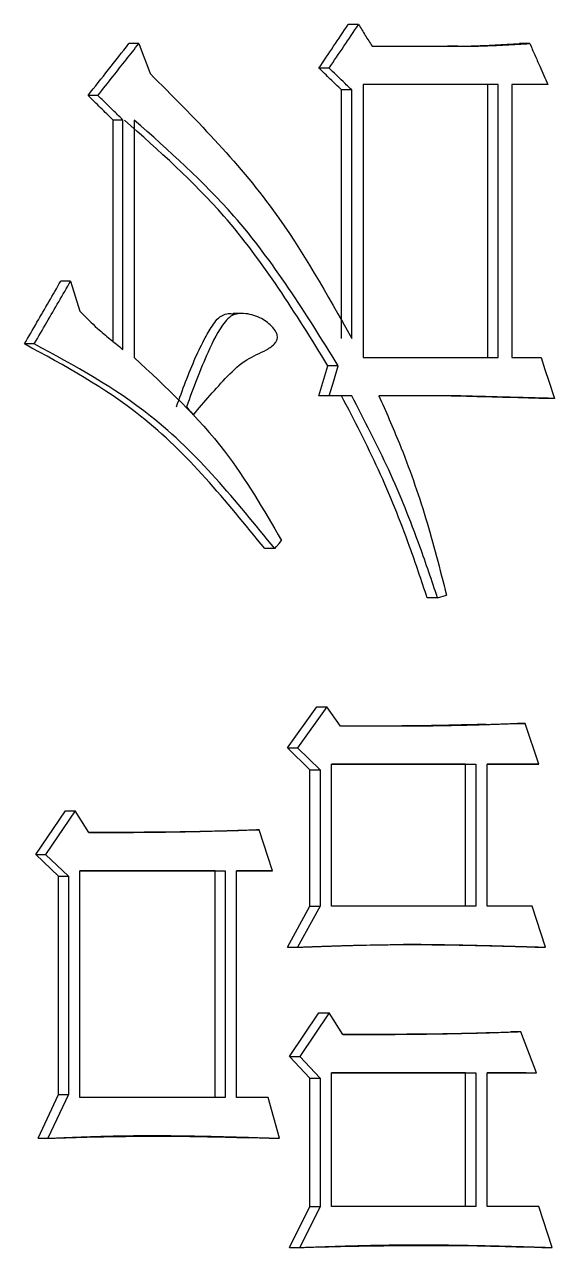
# Model space of a CAD drawing. Header units: millimetres. Extents: x 2028 to 4172, y 863 to 2379.
# Drawn here: x 2916.977 to 2919.078, y 1084.188 to 1089.035 of the extents above; entities that cross this region are included whole.
import ezdxf

# ---------------------------------------------------------------- set-up
doc = ezdxf.new("R2010")
doc.units = ezdxf.units.MM

msp = doc.modelspace()

# ---------------------------------------------------------------- linework, layer by layer
at = {"color": 7, "linetype": 'Continuous', "lineweight": 25}
for p, q in [((2918.3008, 1089.0346), (2918.2604, 1089.0346)), ((2917.43, 1088.9589), (2917.3906, 1088.9589)), ((2918.3545, 1088.9481), (2918.6943, 1088.9481)), ((2918.6943, 1088.9481), (2918.6533, 1088.9481)), ((2918.9798, 1088.9589), (2918.9385, 1088.9589)), ((2918.1844, 1088.8616), (2918.1441, 1088.8615)), ((2918.855, 1088.7967), (2918.3187, 1088.7966)), ((2918.8138, 1088.7967), (2918.3187, 1088.7966)), ((2918.3187, 1088.7966), (2918.3187, 1087.7149)), ((2918.855, 1088.7967), (2918.8138, 1088.7967)), ((2918.8138, 1087.7149), (2918.8138, 1088.7967)), ((2918.855, 1087.7149), (2918.855, 1088.7967)), ((2919.0511, 1088.7967), (2918.9085, 1088.7967)), ((2918.9085, 1088.7967), (2918.9085, 1087.7149)), ((2919.0097, 1088.7967), (2918.9085, 1088.7967)), ((2919.0511, 1088.7967), (2919.0097, 1088.7967)), ((2917.2678, 1088.7534), (2917.2287, 1088.7534)), ((2918.274, 1088.775), (2918.2335, 1088.775)), ((2918.2335, 1087.7906), (2918.2335, 1088.775)), ((2918.274, 1087.7906), (2918.274, 1088.775)), ((2917.3669, 1088.656), (2917.3277, 1088.656)), ((2917.3277, 1087.7787), (2917.3277, 1088.656)), ((2917.3669, 1087.7474), (2917.3669, 1088.656)), ((2917.412, 1088.6559), (2917.412, 1087.7148)), ((2917.1597, 1088.0178), (2917.1207, 1088.0178)), ((2917.8449, 1087.8892), (2917.8045, 1087.8892)), ((2917.0153, 1087.7689), (2916.9765, 1087.7689)), ((2918.1441, 1087.5635), (2918.1798, 1087.6824)), ((2918.2202, 1087.6824), (2918.1798, 1087.6824)), ((2918.3187, 1087.7149), (2918.855, 1087.7149)), ((2918.9085, 1087.7149), (2919.0244, 1087.7149)), ((2918.1844, 1087.5635), (2918.1441, 1087.5635)), ((2918.2335, 1087.5635), (2918.1441, 1087.5635)), ((2918.274, 1087.5635), (2918.1844, 1087.5635)), ((2918.274, 1087.5635), (2918.2335, 1087.5635)), ((2918.6675, 1087.5635), (2918.3814, 1087.5635)), ((2918.6266, 1087.5635), (2918.3814, 1087.5635)), ((2918.6675, 1087.5635), (2918.6266, 1087.5635)), ((2919.0779, 1087.5527), (2919.0364, 1087.5527)), ((2917.9692, 1086.9577), (2917.9291, 1086.9577)), ((2918.6139, 1086.763), (2918.573, 1086.763)), ((2918.6139, 1086.763), (2918.6496, 1086.7738)), ((2918.0188, 1086.168), (2918.1351, 1086.3303)), ((2918.1754, 1086.3303), (2918.0589, 1086.168)), ((2918.1351, 1086.3303), (2918.1754, 1086.3303)), ((2918.2292, 1086.2546), (2918.1754, 1086.3303)), ((2918.7776, 1086.2611), (2918.9207, 1086.2654)), ((2918.9207, 1086.2654), (2918.962, 1086.2654)), ((2919.0155, 1086.1031), (2918.962, 1086.2654)), ((2918.0188, 1086.168), (2918.0589, 1086.168)), ((2918.1083, 1086.0815), (2918.0188, 1086.168)), ((2918.0589, 1086.168), (2918.1486, 1086.0815)), ((2918.1083, 1086.0815), (2918.1486, 1086.0815)), ((2918.1083, 1085.5406), (2918.1083, 1086.0815)), ((2918.1486, 1086.0815), (2918.1486, 1085.5406)), ((2918.1934, 1085.5406), (2918.1934, 1086.1031)), ((2918.1934, 1086.1031), (2918.7658, 1086.1031)), ((2918.7247, 1086.1031), (2918.1934, 1086.1031)), ((2918.7247, 1086.1031), (2918.7658, 1086.1031)), ((2918.7247, 1085.5406), (2918.7247, 1086.1031)), ((2918.7658, 1086.1031), (2918.7658, 1085.5406)), ((2918.8104, 1086.1031), (2919.0155, 1086.1031)), ((2918.8104, 1085.5406), (2918.8104, 1086.1031)), ((2918.9741, 1086.1031), (2918.8104, 1086.1031)), ((2919.0155, 1086.1031), (2918.9741, 1086.1031)), ((2917.0216, 1085.7462), (2917.1387, 1085.9192)), ((2917.1777, 1085.9192), (2917.0605, 1085.7462)), ((2917.1387, 1085.9192), (2917.1777, 1085.9192)), ((2917.2318, 1085.8327), (2917.1777, 1085.9192)), ((2917.8664, 1085.8435), (2917.9064, 1085.8435)), ((2917.9602, 1085.6813), (2917.9064, 1085.8435)), ((2917.0216, 1085.7462), (2917.0605, 1085.7462)), ((2917.1117, 1085.6596), (2917.0216, 1085.7462)), ((2917.0605, 1085.7462), (2917.1507, 1085.6596)), ((2917.1117, 1085.6596), (2917.1507, 1085.6596)), ((2917.1117, 1084.7942), (2917.1117, 1085.6596)), ((2917.1507, 1085.6596), (2917.1507, 1084.7942)), ((2917.1958, 1084.7834), (2917.1958, 1085.6813)), ((2917.7319, 1085.6813), (2917.7717, 1085.6813)), ((2917.7319, 1084.7834), (2917.7319, 1085.6813)), ((2917.7717, 1085.6813), (2917.7717, 1084.7834)), ((2917.8166, 1085.6813), (2917.9602, 1085.6813)), ((2917.8166, 1084.7834), (2917.8166, 1085.6813)), ((2917.9202, 1085.6813), (2917.8166, 1085.6813)), ((2917.9602, 1085.6813), (2917.9202, 1085.6813)), ((2918.0188, 1085.3784), (2918.1083, 1085.5406)), ((2918.1486, 1085.5406), (2918.0589, 1085.3784)), ((2918.1083, 1085.5406), (2918.1486, 1085.5406)), ((2918.7658, 1085.5406), (2918.1934, 1085.5406)), ((2918.9888, 1085.5406), (2918.8104, 1085.5406)), ((2919.0423, 1085.3784), (2918.9888, 1085.5406)), ((2918.0188, 1085.3784), (2918.0589, 1085.3784)), ((2919.0008, 1085.3784), (2919.0423, 1085.3784)), ((2918.0277, 1084.9457), (2918.1441, 1085.1188)), ((2918.1844, 1085.1188), (2918.0679, 1084.9457)), ((2918.1441, 1085.1188), (2918.1844, 1085.1188)), ((2918.2382, 1085.0322), (2918.1844, 1085.1188)), ((2918.9442, 1085.043), (2918.9029, 1085.043)), ((2919.0066, 1084.8808), (2918.9442, 1085.043)), ((2918.0277, 1084.9457), (2918.0679, 1084.9457)), ((2918.1083, 1084.8591), (2918.0277, 1084.9457)), ((2918.0679, 1084.9457), (2918.1486, 1084.8591)), ((2918.1934, 1084.3507), (2918.1934, 1084.8808)), ((2918.1934, 1084.8808), (2918.7658, 1084.8808)), ((2918.7247, 1084.8808), (2918.1934, 1084.8808)), ((2918.7247, 1084.8808), (2918.7658, 1084.8808)), ((2918.7247, 1084.3507), (2918.7247, 1084.8808)), ((2918.7658, 1084.8808), (2918.7658, 1084.3507)), ((2918.8104, 1084.3507), (2918.8104, 1084.8808)), ((2918.8104, 1084.8808), (2919.0066, 1084.8808)), ((2918.9652, 1084.8808), (2918.8104, 1084.8808)), ((2918.9652, 1084.8808), (2919.0066, 1084.8808)), ((2918.1083, 1084.8591), (2918.1486, 1084.8591)), ((2918.1083, 1084.3507), (2918.1083, 1084.8591)), ((2918.1486, 1084.8591), (2918.1486, 1084.3507)), ((2917.0307, 1084.6212), (2917.1117, 1084.7942)), ((2917.1507, 1084.7942), (2917.0695, 1084.6212)), ((2917.1117, 1084.7942), (2917.1507, 1084.7942)), ((2917.9423, 1084.7834), (2917.8166, 1084.7834)), ((2917.9872, 1084.6212), (2917.9423, 1084.7834)), ((2917.0307, 1084.6212), (2917.0695, 1084.6212)), ((2917.9471, 1084.6212), (2917.8594, 1084.6236)), ((2917.9471, 1084.6212), (2917.9872, 1084.6212)), ((2918.0277, 1084.1885), (2918.1083, 1084.3507)), ((2918.1486, 1084.3507), (2918.0679, 1084.1885)), ((2918.1083, 1084.3507), (2918.1486, 1084.3507)), ((2918.7658, 1084.3507), (2918.1934, 1084.3507)), ((2919.0155, 1084.3507), (2918.8104, 1084.3507)), ((2919.069, 1084.1885), (2919.0155, 1084.3507)), ((2918.0277, 1084.1885), (2918.0679, 1084.1885)), ((2919.0275, 1084.1885), (2918.9546, 1084.1909)), ((2919.0275, 1084.1885), (2919.069, 1084.1885))]:
    msp.add_line(p, q, dxfattribs=at)
at = {"color": 7, "linetype": 'Continuous', "lineweight": 25, "flags": 128}
for points in [[(2917.43, 1088.9589), (2917.4475, 1088.9127), (2917.4612, 1088.8763), (2917.475, 1088.8399)], [(2917.1597, 1088.0178), (2917.1777, 1087.9583), (2917.1958, 1087.8988)], [(2918.1844, 1087.5635), (2918.2023, 1087.6229), (2918.2202, 1087.6824)], [(2919.0244, 1087.7149), (2919.0399, 1087.6679), (2919.0554, 1087.6209), (2919.0779, 1087.5527)], [(2917.6189, 1087.5202), (2917.6258, 1087.5119), (2917.6359, 1087.4998), (2917.6459, 1087.4877)], [(2917.9692, 1086.9577), (2917.976, 1086.9659), (2917.986, 1086.978), (2917.996, 1086.9901)]]:
    msp.add_lwpolyline(points, dxfattribs=at)
at = {"color": 7, "linetype": 'Continuous', "lineweight": 25}
for points, knots in [([(2918.1441, 1088.8615), (2918.1635, 1088.8904), (2918.2022, 1088.9481), (2918.241, 1089.0058), (2918.2604, 1089.0346)], [0, 0, 0, 0, 0.500001, 1, 1, 1, 1]), ([(2918.1844, 1088.8616), (2918.2038, 1088.8904), (2918.2426, 1088.9481), (2918.2814, 1089.0058), (2918.3008, 1089.0346)], [0, 0, 0, 0, 0.4999994, 1, 1, 1, 1]), ([(2918.3008, 1089.0346), (2918.3098, 1089.0202), (2918.3277, 1088.9914), (2918.3456, 1088.9625), (2918.3545, 1088.9481)], [0, 0, 0, 0, 0.5, 1, 1, 1, 1]), ([(2917.2287, 1088.7534), (2917.2557, 1088.7876), (2917.3097, 1088.8561), (2917.3637, 1088.9246), (2917.3906, 1088.9589)], [0, 0, 0, 0, 0.5, 1, 1, 1, 1]), ([(2917.2678, 1088.7534), (2917.288, 1088.7789), (2917.3251, 1088.826), (2917.3792, 1088.8945), (2917.413, 1088.9374), (2917.43, 1088.9589)], [0, 0, 0, 0, 0.373043, 0.686521, 1, 1, 1, 1]), ([(2918.6533, 1088.9481), (2918.6846, 1088.9484), (2918.7479, 1088.949), (2918.8429, 1088.9531), (2918.9066, 1088.957), (2918.9385, 1088.9589)], [0, 0, 0, 0, 0.328876, 0.66438, 1, 1, 1, 1]), ([(2918.6943, 1088.9481), (2918.7256, 1088.9484), (2918.7889, 1088.949), (2918.8841, 1088.9531), (2918.9479, 1088.957), (2918.9798, 1088.9589)], [0, 0, 0, 0, 0.328449, 0.664167, 1, 1, 1, 1]), ([(2918.9798, 1088.9589), (2918.9864, 1088.9439), (2918.9996, 1088.9139), (2919.0234, 1088.8598), (2919.0406, 1088.8207), (2919.0511, 1088.7967)], [0, 0, 0, 0, 0.277507, 0.555013, 1, 1, 1, 1]), ([(2917.4749, 1088.8399), (2917.6473, 1088.6671), (2917.9577, 1088.356), (2918.1765, 1087.9646), (2918.2738, 1087.7906)], [0, 0, 0, 0, 0.555354, 1, 1, 1, 1]), ([(2918.2335, 1088.775), (2918.2186, 1088.7894), (2918.1888, 1088.8183), (2918.159, 1088.8471), (2918.1441, 1088.8615)], [0, 0, 0, 0, 0.500002, 1, 1, 1, 1]), ([(2918.274, 1088.775), (2918.2624, 1088.7862), (2918.2417, 1088.8062), (2918.2119, 1088.835), (2918.1935, 1088.8527), (2918.1844, 1088.8616)], [0, 0, 0, 0, 0.38646, 0.693229, 1, 1, 1, 1]), ([(2917.3277, 1088.656), (2917.3112, 1088.6722), (2917.2782, 1088.7047), (2917.2452, 1088.7371), (2917.2287, 1088.7534)], [0, 0, 0, 0, 0.500002, 1, 1, 1, 1]), ([(2917.3669, 1088.656), (2917.3555, 1088.6673), (2917.3332, 1088.6892), (2917.3002, 1088.7216), (2917.2786, 1088.7428), (2917.2678, 1088.7534)], [0, 0, 0, 0, 0.347839, 0.673919, 1, 1, 1, 1]), ([(2918.1798, 1087.6824), (2918.0515, 1087.8894), (2917.8243, 1088.2558), (2917.5095, 1088.5346), (2917.3726, 1088.6559)], [0, 0, 0, 0, 0.565057, 1, 1, 1, 1]), ([(2918.2202, 1087.6824), (2918.0917, 1087.8894), (2917.8641, 1088.2558), (2917.549, 1088.5347), (2917.412, 1088.6559)], [0, 0, 0, 0, 0.564995, 1, 1, 1, 1]), ([(2916.9765, 1087.7689), (2916.9931, 1087.7974), (2917.0254, 1087.8532), (2917.0734, 1087.9361), (2917.1049, 1087.9906), (2917.1207, 1088.0178)], [0, 0, 0, 0, 0.343588, 0.671794, 1, 1, 1, 1]), ([(2917.0153, 1087.7689), (2917.0319, 1087.7974), (2917.0642, 1087.8532), (2917.1123, 1087.9361), (2917.1439, 1087.9906), (2917.1597, 1088.0178)], [0, 0, 0, 0, 0.343461, 0.671731, 1, 1, 1, 1]), ([(2917.1958, 1087.8988), (2917.219, 1087.8755), (2917.2577, 1087.8367), (2917.3159, 1087.7876), (2917.3499, 1087.7608), (2917.3669, 1087.7474)], [0, 0, 0, 0, 0.429081, 0.714347, 1, 1, 1, 1]), ([(2917.5793, 1087.5202), (2917.603, 1087.5862), (2917.6365, 1087.6795), (2917.689, 1087.7871), (2917.7192, 1087.8396), (2917.744, 1087.8714), (2917.7666, 1087.8857), (2917.7872, 1087.8905), (2917.7998, 1087.8884), (2917.8046, 1087.8876)], [0, 0, 0, 0, 0.456256, 0.645146, 0.784685, 0.856115, 0.910986, 0.965761, 1, 1, 1, 1]), ([(2917.646, 1087.4877), (2917.6899, 1087.5396), (2917.7559, 1087.6176), (2917.8523, 1087.7098), (2917.9238, 1087.7365), (2917.9647, 1087.7634), (2917.977, 1087.7823), (2917.9799, 1087.7924), (2917.979, 1087.8041), (2917.9721, 1087.8207), (2917.9505, 1087.8473), (2917.9082, 1087.8781), (2917.8579, 1087.8902), (2917.8181, 1087.8894), (2917.792, 1087.8786), (2917.7482, 1087.831), (2917.6891, 1087.7091), (2917.6459, 1087.5929), (2917.6188, 1087.5202)], [0, 0, 0, 0, 0.187598, 0.281274, 0.36356, 0.404899, 0.415318, 0.423915, 0.432542, 0.445489, 0.471595, 0.525453, 0.589419, 0.616919, 0.639175, 0.667927, 0.792344, 1, 1, 1, 1]), ([(2917.9291, 1086.9577), (2917.7753, 1087.1472), (2917.5034, 1087.4823), (2917.1361, 1087.6821), (2916.9765, 1087.7689)], [0, 0, 0, 0, 0.565596, 1, 1, 1, 1]), ([(2917.9692, 1086.9577), (2917.8151, 1087.1472), (2917.5428, 1087.4824), (2917.1751, 1087.6821), (2917.0153, 1087.7689)], [0, 0, 0, 0, 0.5655186, 1, 1, 1, 1]), ([(2917.412, 1087.7148), (2917.5382, 1087.5975), (2917.7654, 1087.3861), (2917.9251, 1087.112), (2917.996, 1086.9901)], [0, 0, 0, 0, 0.555264, 1, 1, 1, 1]), ([(2918.573, 1086.763), (2918.5503, 1086.8308), (2918.4927, 1087.0027), (2918.3841, 1087.2729), (2918.2838, 1087.4664), (2918.2335, 1087.5635)], [0, 0, 0, 0, 0.245346, 0.6215, 1, 1, 1, 1]), ([(2918.6139, 1086.763), (2918.5911, 1086.8308), (2918.5334, 1087.0027), (2918.4247, 1087.2729), (2918.3243, 1087.4664), (2918.274, 1087.5635)], [0, 0, 0, 0, 0.2452891, 0.6214693, 1, 1, 1, 1]), ([(2918.3814, 1087.5635), (2918.4092, 1087.5008), (2918.479, 1087.3432), (2918.5715, 1087.0801), (2918.6235, 1086.8761), (2918.6496, 1086.7738)], [0, 0, 0, 0, 0.247522, 0.622512, 1, 1, 1, 1]), ([(2919.0364, 1087.5527), (2919.0089, 1087.5534), (2918.9269, 1087.5556), (2918.7903, 1087.5592), (2918.6812, 1087.562), (2918.6266, 1087.5635)], [0, 0, 0, 0, 0.201645, 0.600822, 1, 1, 1, 1]), ([(2919.0779, 1087.5527), (2919.0744, 1087.5528), (2919.0693, 1087.5529), (2919.0624, 1087.5531), (2919.0555, 1087.5533), (2919.0487, 1087.5534), (2919.0418, 1087.5536), (2919.0366, 1087.5538), (2919.0297, 1087.5539), (2919.0229, 1087.5541), (2919.016, 1087.5543), (2919.0108, 1087.5544), (2919.0039, 1087.5546), (2918.9971, 1087.5548), (2918.9902, 1087.555), (2918.985, 1087.5551), (2918.9781, 1087.5553), (2918.9695, 1087.5555), (2918.9558, 1087.5559), (2918.942, 1087.5562), (2918.9282, 1087.5566), (2918.9179, 1087.5569), (2918.9041, 1087.5572), (2918.8904, 1087.5576), (2918.8766, 1087.558), (2918.8663, 1087.5582), (2918.8525, 1087.5586), (2918.8387, 1087.559), (2918.8249, 1087.5593), (2918.8146, 1087.5596), (2918.8008, 1087.56), (2918.787, 1087.5603), (2918.7733, 1087.5607), (2918.7629, 1087.561), (2918.7526, 1087.5612), (2918.744, 1087.5615), (2918.7353, 1087.5617), (2918.7285, 1087.5619), (2918.7216, 1087.5621), (2918.7164, 1087.5622), (2918.7095, 1087.5624), (2918.7026, 1087.5626), (2918.6957, 1087.5627), (2918.6905, 1087.5629), (2918.6841, 1087.563), (2918.6764, 1087.5632), (2918.6705, 1087.5634), (2918.6675, 1087.5635)], [0, 0, 0, 0, 0.025173, 0.03776, 0.050346, 0.075519, 0.088105, 0.100692, 0.113278, 0.138451, 0.151038, 0.163624, 0.176211, 0.201384, 0.21397, 0.226556, 0.239143, 0.264316, 0.289489, 0.339835, 0.365007, 0.39018, 0.415353, 0.465699, 0.490872, 0.516045, 0.541218, 0.591564, 0.616737, 0.64191, 0.667082, 0.717428, 0.742601, 0.767774, 0.792947, 0.81812, 0.830706, 0.855879, 0.868466, 0.881052, 0.893639, 0.918812, 0.931398, 0.943984, 0.956571, 0.978285, 1, 1, 1, 1]), ([(2918.962, 1086.2654), (2918.9539, 1086.2651), (2918.9376, 1086.2645), (2918.9132, 1086.2635), (2918.8888, 1086.2626), (2918.8644, 1086.2617), (2918.8399, 1086.2608), (2918.8155, 1086.26), (2918.7666, 1086.2584), (2918.7096, 1086.2568), (2918.6525, 1086.2557), (2918.6239, 1086.2553), (2918.6035, 1086.255), (2918.5831, 1086.2548), (2918.5586, 1086.2545), (2918.5341, 1086.2543), (2918.5096, 1086.2542), (2918.4851, 1086.2541), (2918.4606, 1086.254), (2918.4402, 1086.254), (2918.4198, 1086.254), (2918.3994, 1086.254), (2918.3789, 1086.254), (2918.3626, 1086.2541), (2918.3503, 1086.2541), (2918.3381, 1086.2541), (2918.3258, 1086.2542), (2918.3135, 1086.2542), (2918.3013, 1086.2543), (2918.289, 1086.2543), (2918.2768, 1086.2544), (2918.2665, 1086.2544), (2918.2584, 1086.2545), (2918.2532, 1086.2545), (2918.2481, 1086.2545), (2918.243, 1086.2545), (2918.2364, 1086.2545), (2918.2318, 1086.2546), (2918.2292, 1086.2546)], [0, 0, 0, 0, 0.033402, 0.066804, 0.100206, 0.133609, 0.167011, 0.200413, 0.233815, 0.367425, 0.43423, 0.467632, 0.484333, 0.517735, 0.551137, 0.584539, 0.617941, 0.651344, 0.684746, 0.718148, 0.734849, 0.768251, 0.801653, 0.818354, 0.835056, 0.851757, 0.868458, 0.885159, 0.90186, 0.918561, 0.935262, 0.951963, 0.960314, 0.968664, 0.972839, 0.98119, 0.989541, 1, 1, 1, 1]), ([(2918.8071, 1086.2614), (2918.8071, 1086.2614), (2918.807, 1086.2614), (2918.8059, 1086.2614), (2918.8032, 1086.2613), (2918.7295, 1086.2595), (2918.5795, 1086.2556), (2918.42, 1086.2547), (2918.3351, 1086.2545), (2918.2916, 1086.2545), (2918.2752, 1086.2545), (2918.2646, 1086.2545), (2918.2615, 1086.2545), (2918.2599, 1086.2544)], [0, 0, 0, 0, 0.002488, 0.005643, 0.013438, 0.023457, 0.468961, 0.690761, 0.852883, 0.894614, 0.930819, 0.964705, 1, 1, 1, 1]), ([(2917.2317, 1085.8328), (2917.2711, 1085.8329), (2917.3366, 1085.8331), (2917.4086, 1085.8336), (2917.4445, 1085.8339), (2917.4576, 1085.834), (2917.4706, 1085.8341), (2917.4837, 1085.8342), (2917.5065, 1085.8344), (2917.5751, 1085.8353), (2917.6984, 1085.8373), (2917.8085, 1085.8414), (2917.8664, 1085.8435)], [0, 0, 0, 0, 0.185547, 0.308981, 0.33984, 0.355269, 0.370698, 0.401556, 0.416986, 0.478702, 0.725572, 1, 1, 1, 1]), ([(2917.9064, 1085.8435), (2917.8803, 1085.8424), (2917.8478, 1085.841), (2917.8087, 1085.8397), (2917.7891, 1085.8391), (2917.75, 1085.838), (2917.6652, 1085.8363), (2917.5738, 1085.8346), (2917.502, 1085.834), (2917.4791, 1085.8338), (2917.466, 1085.8337), (2917.4562, 1085.8337), (2917.4464, 1085.8336), (2917.4366, 1085.8335), (2917.4268, 1085.8335), (2917.417, 1085.8334), (2917.4072, 1085.8333), (2917.3974, 1085.8333), (2917.3876, 1085.8332), (2917.3778, 1085.8332), (2917.3647, 1085.8331), (2917.3516, 1085.8331), (2917.3385, 1085.833), (2917.3287, 1085.833), (2917.3206, 1085.833), (2917.314, 1085.833), (2917.3091, 1085.8329), (2917.3042, 1085.8329), (2917.2993, 1085.8329), (2917.2928, 1085.8329), (2917.2862, 1085.8329), (2917.2797, 1085.8328), (2917.2748, 1085.8328), (2917.2699, 1085.8328), (2917.265, 1085.8328), (2917.2601, 1085.8328), (2917.2551, 1085.8328), (2917.2502, 1085.8327), (2917.2453, 1085.8327), (2917.2392, 1085.8327), (2917.2347, 1085.8327), (2917.2318, 1085.8327)], [0, 0, 0, 0, 0.11615, 0.145188, 0.174226, 0.203263, 0.319414, 0.551716, 0.609791, 0.638828, 0.653347, 0.667866, 0.682385, 0.696903, 0.711422, 0.725941, 0.74046, 0.754979, 0.769497, 0.784016, 0.798535, 0.827572, 0.842091, 0.85661, 0.871129, 0.878388, 0.885648, 0.892907, 0.900166, 0.907426, 0.921944, 0.929204, 0.936463, 0.943723, 0.950982, 0.958241, 0.965501, 0.97276, 0.98002, 0.987279, 1, 1, 1, 1]), ([(2917.1958, 1085.6813), (2917.2919, 1085.6813), (2917.4841, 1085.6813), (2917.6758, 1085.6813), (2917.7717, 1085.6813)], [0, 0, 0, 0, 0.499996, 1, 1, 1, 1]), ([(2917.7319, 1085.6813), (2917.6362, 1085.6813), (2917.4577, 1085.6813), (2917.2787, 1085.6813), (2917.1958, 1085.6813)], [0, 0, 0, 0, 0.536358, 1, 1, 1, 1]), ([(2918.0589, 1085.3784), (2918.0637, 1085.3786), (2918.0709, 1085.3788), (2918.0805, 1085.3792), (2918.0877, 1085.3795), (2918.0949, 1085.3797), (2918.1022, 1085.38), (2918.1094, 1085.3803), (2918.1166, 1085.3805), (2918.1238, 1085.3808), (2918.131, 1085.381), (2918.1382, 1085.3813), (2918.1454, 1085.3816), (2918.1526, 1085.3818), (2918.1598, 1085.3821), (2918.1694, 1085.3824), (2918.179, 1085.3827), (2918.1886, 1085.3831), (2918.1958, 1085.3833), (2918.203, 1085.3835), (2918.2102, 1085.3838), (2918.2174, 1085.384), (2918.2246, 1085.3842), (2918.2318, 1085.3845), (2918.239, 1085.3847), (2918.2462, 1085.3849), (2918.2534, 1085.3851), (2918.2606, 1085.3853), (2918.2702, 1085.3856), (2918.2798, 1085.3859), (2918.2894, 1085.3861), (2918.2966, 1085.3863), (2918.311, 1085.3867), (2918.3422, 1085.3874), (2918.3806, 1085.388), (2918.4141, 1085.3885), (2918.4309, 1085.3886), (2918.4405, 1085.3887), (2918.4477, 1085.3887), (2918.4549, 1085.3888), (2918.4621, 1085.3888), (2918.4693, 1085.3889), (2918.4765, 1085.3889), (2918.4837, 1085.3889), (2918.4933, 1085.3889), (2918.5028, 1085.3889), (2918.5124, 1085.3889), (2918.5196, 1085.3889), (2918.5268, 1085.3889), (2918.534, 1085.3889), (2918.5412, 1085.3889), (2918.5484, 1085.3888), (2918.5556, 1085.3888), (2918.5628, 1085.3887), (2918.5699, 1085.3887), (2918.5771, 1085.3887), (2918.5843, 1085.3886), (2918.5915, 1085.3885), (2918.5987, 1085.3885), (2918.6059, 1085.3884), (2918.6155, 1085.3883), (2918.625, 1085.3882), (2918.6346, 1085.3881), (2918.6418, 1085.388), (2918.649, 1085.3879), (2918.6562, 1085.3878), (2918.6634, 1085.3877), (2918.6777, 1085.3875), (2918.7088, 1085.387), (2918.7471, 1085.3862), (2918.7806, 1085.3855), (2918.7974, 1085.3851), (2918.8069, 1085.3849), (2918.8141, 1085.3847), (2918.8213, 1085.3845), (2918.8285, 1085.3844), (2918.8356, 1085.3842), (2918.8452, 1085.3839), (2918.8548, 1085.3837), (2918.8643, 1085.3834), (2918.8715, 1085.3832), (2918.8787, 1085.3831), (2918.8858, 1085.3829), (2918.893, 1085.3827), (2918.9002, 1085.3825), (2918.9074, 1085.3823), (2918.9145, 1085.3821), (2918.9217, 1085.3819), (2918.9289, 1085.3817), (2918.936, 1085.3815), (2918.9456, 1085.3812), (2918.9551, 1085.3809), (2918.9647, 1085.3807), (2918.9719, 1085.3804), (2918.979, 1085.3802), (2918.9862, 1085.38), (2918.9934, 1085.3798), (2919.0005, 1085.3796), (2919.0077, 1085.3794), (2919.0149, 1085.3792), (2919.022, 1085.379), (2919.0312, 1085.3787), (2919.0379, 1085.3785), (2919.0423, 1085.3784)], [0, 0, 0, 0, 0.014617, 0.021926, 0.029235, 0.036543, 0.043852, 0.051161, 0.058469, 0.065778, 0.073086, 0.080395, 0.087704, 0.095012, 0.102321, 0.10963, 0.124247, 0.131556, 0.138864, 0.146173, 0.153482, 0.16079, 0.168099, 0.175407, 0.182716, 0.190025, 0.197333, 0.204642, 0.211951, 0.226568, 0.233877, 0.241185, 0.248494, 0.277729, 0.336198, 0.365433, 0.38005, 0.387359, 0.394667, 0.401976, 0.409284, 0.416593, 0.423902, 0.43121, 0.438519, 0.453136, 0.460445, 0.467754, 0.475062, 0.482371, 0.48968, 0.496988, 0.504297, 0.511606, 0.518914, 0.526223, 0.533531, 0.54084, 0.548149, 0.555457, 0.562766, 0.577383, 0.584692, 0.592001, 0.599309, 0.606618, 0.613927, 0.621235, 0.65047, 0.708939, 0.738174, 0.752791, 0.7601, 0.767408, 0.774717, 0.782026, 0.789334, 0.796643, 0.81126, 0.818569, 0.825877, 0.833186, 0.840495, 0.847803, 0.855112, 0.862421, 0.869729, 0.877038, 0.884347, 0.891655, 0.898964, 0.913581, 0.92089, 0.928198, 0.935507, 0.942816, 0.950124, 0.957433, 0.964742, 0.97205, 0.979359, 0.986668, 1, 1, 1, 1]), ([(2919.0008, 1085.3784), (2918.9913, 1085.3787), (2918.977, 1085.3791), (2918.9578, 1085.3796), (2918.9435, 1085.3801), (2918.9292, 1085.3805), (2918.9148, 1085.3809), (2918.9005, 1085.3813), (2918.8862, 1085.3817), (2918.8718, 1085.3821), (2918.8575, 1085.3825), (2918.8432, 1085.3829), (2918.8288, 1085.3833), (2918.8145, 1085.3836), (2918.8001, 1085.384), (2918.781, 1085.3845), (2918.7284, 1085.3857), (2918.6757, 1085.3868), (2918.6278, 1085.3876), (2918.6135, 1085.3878), (2918.5991, 1085.388), (2918.5847, 1085.3882), (2918.5656, 1085.3884), (2918.5464, 1085.3886), (2918.5273, 1085.3887), (2918.5129, 1085.3888), (2918.4985, 1085.3888), (2918.4871, 1085.3889), (2918.4805, 1085.3889), (2918.4787, 1085.3889)], [0, 0, 0, 0, 0.054977, 0.082465, 0.109954, 0.137442, 0.16493, 0.192419, 0.219907, 0.247396, 0.274884, 0.302372, 0.329861, 0.357349, 0.384838, 0.412326, 0.467303, 0.687211, 0.714699, 0.742188, 0.769676, 0.797165, 0.824653, 0.87963, 0.907118, 0.934607, 0.962095, 0.989584, 1, 1, 1, 1]), ([(2918.2381, 1085.0324), (2918.2909, 1085.0325), (2918.41, 1085.0329), (2918.6317, 1085.0342), (2918.8003, 1085.0397), (2918.9029, 1085.043)], [0, 0, 0, 0, 0.237866, 0.536241, 1, 1, 1, 1]), ([(2918.9442, 1085.043), (2918.9112, 1085.0416), (2918.8618, 1085.0393), (2918.804, 1085.0378), (2918.7751, 1085.0372), (2918.7462, 1085.0366), (2918.6595, 1085.0349), (2918.5727, 1085.0338), (2918.4982, 1085.0333), (2918.4858, 1085.0332), (2918.4734, 1085.0331), (2918.461, 1085.033), (2918.4507, 1085.033), (2918.4403, 1085.0329), (2918.43, 1085.0329), (2918.4176, 1085.0328), (2918.4052, 1085.0327), (2918.3948, 1085.0327), (2918.3845, 1085.0326), (2918.3741, 1085.0326), (2918.3617, 1085.0326), (2918.3514, 1085.0325), (2918.341, 1085.0325), (2918.3306, 1085.0325), (2918.3203, 1085.0324), (2918.312, 1085.0324), (2918.3058, 1085.0324), (2918.2996, 1085.0324), (2918.2944, 1085.0324), (2918.2892, 1085.0324), (2918.2841, 1085.0323), (2918.2778, 1085.0323), (2918.2727, 1085.0323), (2918.2675, 1085.0323), (2918.2623, 1085.0323), (2918.2561, 1085.0323), (2918.2509, 1085.0323), (2918.2449, 1085.0322), (2918.241, 1085.0322), (2918.2382, 1085.0322)], [0, 0, 0, 0, 0.14049, 0.210735, 0.245858, 0.263419, 0.333664, 0.614647, 0.632209, 0.64977, 0.667331, 0.684892, 0.702453, 0.711234, 0.728795, 0.746356, 0.763917, 0.781479, 0.790259, 0.80782, 0.825382, 0.842943, 0.851723, 0.869285, 0.886846, 0.895626, 0.904407, 0.913188, 0.921968, 0.926358, 0.935139, 0.94392, 0.9527, 0.957091, 0.965871, 0.974652, 0.983432, 0.987823, 1, 1, 1, 1]), ([(2917.7717, 1084.7834), (2917.6758, 1084.7834), (2917.4841, 1084.7834), (2917.2919, 1084.7834), (2917.1958, 1084.7834)], [0, 0, 0, 0, 0.499996, 1, 1, 1, 1]), ([(2917.0695, 1084.6212), (2917.076, 1084.6214), (2917.089, 1084.622), (2917.1053, 1084.6227), (2917.1215, 1084.6234), (2917.1345, 1084.6239), (2917.1508, 1084.6246), (2917.1638, 1084.6251), (2917.18, 1084.6257), (2917.193, 1084.6262), (2917.2092, 1084.6268), (2917.2222, 1084.6273), (2917.2385, 1084.6279), (2917.2515, 1084.6283), (2917.2677, 1084.6288), (2917.2807, 1084.6292), (2917.2969, 1084.6297), (2917.3099, 1084.63), (2917.3262, 1084.6304), (2917.3391, 1084.6307), (2917.3521, 1084.6309), (2917.3651, 1084.6312), (2917.3781, 1084.6314), (2917.3943, 1084.6316), (2917.4073, 1084.6317), (2917.4236, 1084.6319), (2917.4365, 1084.632), (2917.4528, 1084.632), (2917.4657, 1084.6321), (2917.482, 1084.6321), (2917.4949, 1084.6321), (2917.5112, 1084.632), (2917.5469, 1084.6319), (2917.5923, 1084.6314), (2917.6376, 1084.6307), (2917.6636, 1084.6302), (2917.6798, 1084.6299), (2917.696, 1084.6296), (2917.7089, 1084.6293), (2917.7251, 1084.6289), (2917.7381, 1084.6286), (2917.7543, 1084.6282), (2917.7672, 1084.6278), (2917.7834, 1084.6274), (2917.7964, 1084.6271), (2917.8125, 1084.6266), (2917.8255, 1084.6262), (2917.8417, 1084.6258), (2917.8546, 1084.6254), (2917.8676, 1084.625), (2917.8805, 1084.6246), (2917.8935, 1084.6242), (2917.9096, 1084.6237), (2917.9226, 1084.6232), (2917.9387, 1084.6227), (2917.9517, 1084.6223), (2917.9689, 1084.6218), (2917.9796, 1084.6214), (2917.9872, 1084.6212)], [0, 0, 0, 0, 0.021203, 0.042406, 0.053008, 0.074211, 0.084813, 0.106016, 0.116618, 0.137821, 0.148423, 0.169626, 0.180228, 0.201431, 0.212032, 0.233236, 0.243837, 0.265041, 0.275642, 0.296845, 0.307447, 0.318049, 0.339252, 0.349854, 0.371057, 0.381659, 0.402862, 0.413463, 0.434667, 0.445268, 0.466472, 0.477073, 0.498276, 0.58309, 0.625497, 0.6467, 0.667903, 0.678505, 0.699708, 0.71031, 0.731513, 0.742115, 0.763318, 0.773919, 0.795123, 0.805724, 0.826928, 0.837529, 0.858732, 0.869334, 0.879936, 0.901139, 0.911741, 0.932944, 0.943545, 0.964749, 0.97535, 1, 1, 1, 1]), ([(2917.115, 1084.623), (2917.1152, 1084.623), (2917.1156, 1084.623), (2917.1218, 1084.6232), (2917.2414, 1084.6269), (2917.5096, 1084.6327), (2917.7416, 1084.6269), (2917.8644, 1084.6238)], [0, 0, 0, 0, 0.005847, 0.012184, 0.043679, 0.493973, 1, 1, 1, 1]), ([(2918.0679, 1084.1885), (2918.0716, 1084.1886), (2918.0791, 1084.1889), (2918.0904, 1084.1893), (2918.1016, 1084.1897), (2918.1129, 1084.1901), (2918.1241, 1084.1905), (2918.1353, 1084.1909), (2918.1466, 1084.1913), (2918.1578, 1084.1917), (2918.1691, 1084.192), (2918.1803, 1084.1924), (2918.1915, 1084.1928), (2918.2028, 1084.1932), (2918.2121, 1084.1935), (2918.2215, 1084.1938), (2918.2308, 1084.1941), (2918.2421, 1084.1944), (2918.2571, 1084.1949), (2918.272, 1084.1953), (2918.2907, 1084.1958), (2918.3095, 1084.1963), (2918.3319, 1084.1969), (2918.3544, 1084.1974), (2918.3768, 1084.1978), (2918.3993, 1084.1983), (2918.4217, 1084.1986), (2918.4404, 1084.1988), (2918.4591, 1084.199), (2918.4778, 1084.1992), (2918.5003, 1084.1993), (2918.5227, 1084.1994), (2918.5451, 1084.1994), (2918.59, 1084.1992), (2918.6573, 1084.1987), (2918.7245, 1084.1976), (2918.7768, 1084.1966), (2918.8066, 1084.1959), (2918.8365, 1084.1951), (2918.8588, 1084.1946), (2918.8775, 1084.1941), (2918.8924, 1084.1937), (2918.9017, 1084.1934), (2918.911, 1084.1932), (2918.9204, 1084.1929), (2918.9316, 1084.1926), (2918.9427, 1084.1923), (2918.9521, 1084.192), (2918.9614, 1084.1917), (2918.9707, 1084.1914), (2918.9819, 1084.1911), (2918.9912, 1084.1908), (2918.9986, 1084.1906), (2919.0042, 1084.1904), (2919.0098, 1084.1903), (2919.0154, 1084.1901), (2919.021, 1084.1899), (2919.0266, 1084.1898), (2919.0322, 1084.1896), (2919.0378, 1084.1894), (2919.0424, 1084.1893), (2919.0471, 1084.1892), (2919.0517, 1084.189), (2919.0574, 1084.1888), (2919.0632, 1084.1887), (2919.0671, 1084.1885), (2919.069, 1084.1885)], [0, 0, 0, 0, 0.011199, 0.022398, 0.033596, 0.044795, 0.055994, 0.067193, 0.078392, 0.089591, 0.100789, 0.111988, 0.123187, 0.134386, 0.145585, 0.151184, 0.162383, 0.173582, 0.184781, 0.207178, 0.218377, 0.240775, 0.263172, 0.28557, 0.307968, 0.330365, 0.352763, 0.375161, 0.38636, 0.408757, 0.431155, 0.453553, 0.47595, 0.498348, 0.587939, 0.67753, 0.699928, 0.744723, 0.767121, 0.789519, 0.811916, 0.823115, 0.834314, 0.839913, 0.851112, 0.862311, 0.87351, 0.884709, 0.890308, 0.901507, 0.912706, 0.923905, 0.929504, 0.935103, 0.940703, 0.946302, 0.951902, 0.957501, 0.9631, 0.9687, 0.974299, 0.977099, 0.982698, 0.988298, 0.994149, 1, 1, 1, 1]), ([(2918.1594, 1084.1913), (2918.1594, 1084.1913), (2918.1594, 1084.1912), (2918.1605, 1084.1912), (2918.167, 1084.1914), (2918.2982, 1084.1944), (2918.5212, 1084.1986), (2918.75, 1084.1962), (2918.8555, 1084.1938), (2918.8951, 1084.1928), (2918.9164, 1084.1922), (2918.9384, 1084.1915), (2918.9483, 1084.1912), (2918.9553, 1084.191)], [0, 0, 0, 0, 0.001108, 0.003185, 0.012795, 0.037738, 0.513809, 0.780002, 0.865995, 0.905439, 0.93475, 0.954139, 1, 1, 1, 1])]:
    msp.add_open_spline(points, degree=3, knots=knots, dxfattribs=at)

doc.saveas('drawing.dxf')
